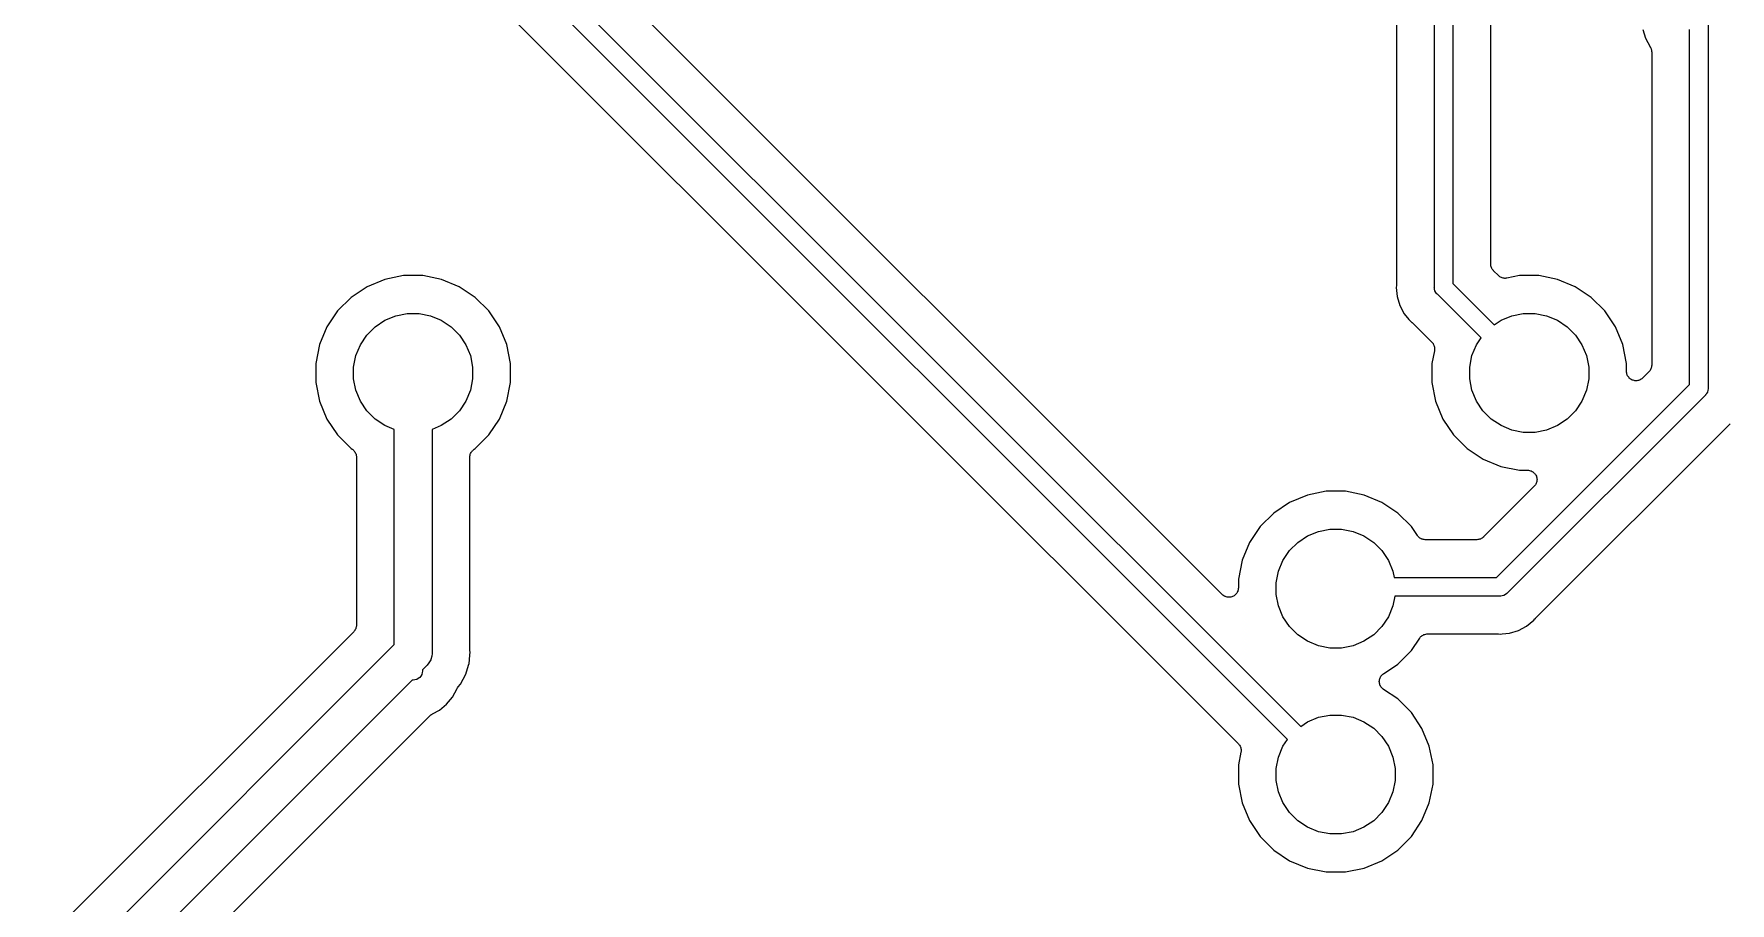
# Model space of a CAD drawing. Extents: x 0.71 to 5.18, y -2.28 to -0.62.
# Drawn here: x 3.154 to 4.052, y -1.537 to -1.077 of the extents above; entities that cross this region are included whole.
import ezdxf

# ---------------------------------------------------------------- set-up
doc = ezdxf.new("R2010")
doc.units = 0
doc.header["$MEASUREMENT"] = 0
doc.layers.add('BLACK', color=7, linetype='CONTINUOUS')

msp = doc.modelspace()

# ---------------------------------------------------------------- linework, layer by layer
at = {"layer": 'BLACK', "linetype": 'CONTINUOUS'}
for p, q in [((3.89508, -1.21124), (3.89508, -0.743177)), ((3.90492, -0.743177), (3.90492, -1.20944)), ((3.87508, -0.761541), (3.87508, -1.21001)), ((3.92492, -1.19909), (3.92492, -0.761541)), ((3.30492, -0.924403), (3.82438, -1.44386)), ((3.78288, -1.37408), (3.32639, -0.917583)), ((3.81742, -1.45082), (3.29669, -0.930092)), ((3.28342, -0.945102), (3.79138, -1.45307)), ((4.03992, -1.06704), (4.03992, -1.26476)), ((4.00544, -1.07489), (4.00686, -1.07958)), ((4.03008, -1.26296), (4.03008, -1.07494)), ((4.00686, -1.07958), (4.00924, -1.08403)), ((4.00924, -1.08403), (4.00924, -1.08403)), ((4.00924, -1.08403), (4.00937, -1.08427)), ((4.00937, -1.08427), (4.00952, -1.0845)), ((4.00952, -1.0845), (4.0096, -1.0847)), ((4.0096, -1.0847), (4.0097, -1.08489)), ((4.0097, -1.08489), (4.00978, -1.08515)), ((4.00978, -1.08515), (4.00988, -1.08541)), ((4.00988, -1.08541), (4.00992, -1.08562)), ((4.00992, -1.08562), (4.00998, -1.08583)), ((4.00998, -1.08583), (4.01001, -1.0861)), ((4.01001, -1.0861), (4.01006, -1.08636)), ((4.01006, -1.08636), (4.01006, -1.08658)), ((4.01006, -1.08658), (4.01008, -1.0868)), ((4.01008, -1.0868), (4.01008, -1.25261)), ((3.92497, -1.19954), (3.92492, -1.19909)), ((3.92501, -1.20001), (3.92497, -1.19954)), ((3.92501, -1.20003), (3.92501, -1.20001)), ((3.92502, -1.20006), (3.92501, -1.20003)), ((3.92515, -1.2005), (3.92502, -1.20006)), ((3.92528, -1.20094), (3.92515, -1.2005)), ((3.92529, -1.20097), (3.92528, -1.20094)), ((3.9253, -1.20099), (3.92529, -1.20097)), ((3.92552, -1.2014), (3.9253, -1.20099)), ((3.92573, -1.20181), (3.92552, -1.2014)), ((3.92574, -1.20183), (3.92573, -1.20181)), ((3.92576, -1.20185), (3.92574, -1.20183)), ((3.92605, -1.20221), (3.92576, -1.20185)), ((3.92634, -1.20257), (3.92605, -1.20221)), ((3.92637, -1.20261), (3.92634, -1.20257)), ((3.92639, -1.20262), (3.92637, -1.20261)), ((3.92637, -1.20261), (3.92637, -1.20261)), ((3.92637, -1.20261), (3.92637, -1.20261)), ((3.92899, -1.20523), (3.92639, -1.20262)), ((3.33033, -1.21112), (3.3219, -1.21676)), ((3.3397, -1.20724), (3.33033, -1.21112)), ((3.34965, -1.20526), (3.3397, -1.20724)), ((3.3598, -1.20526), (3.34965, -1.20526)), ((3.36975, -1.20724), (3.3598, -1.20526)), ((3.37912, -1.21112), (3.36975, -1.20724)), ((3.38755, -1.21676), (3.37912, -1.21112)), ((3.87505, -1.2105), (3.87496, -1.21148)), ((3.87496, -1.21148), (3.87544, -1.21637)), ((3.87508, -1.21008), (3.87505, -1.21029)), ((3.87505, -1.21029), (3.87505, -1.2105)), ((3.87508, -1.21001), (3.87508, -1.21008)), ((3.89505, -1.21148), (3.89508, -1.21124)), ((3.89508, -1.21172), (3.89505, -1.21148)), ((3.90492, -1.20944), (3.92674, -1.23126)), ((3.92935, -1.20552), (3.92899, -1.20523)), ((3.9297, -1.20582), (3.92935, -1.20552)), ((3.92972, -1.20583), (3.9297, -1.20582)), ((3.92974, -1.20584), (3.92972, -1.20583)), ((3.93015, -1.20606), (3.92974, -1.20584)), ((3.93056, -1.20629), (3.93015, -1.20606)), ((3.93058, -1.20629), (3.93056, -1.20629)), ((3.9306, -1.20631), (3.93058, -1.20629)), ((3.93105, -1.20644), (3.9306, -1.20631)), ((3.93149, -1.20658), (3.93105, -1.20644)), ((3.93151, -1.20658), (3.93149, -1.20658)), ((3.93154, -1.20659), (3.93151, -1.20658)), ((3.932, -1.20664), (3.93154, -1.20659)), ((3.93246, -1.20669), (3.932, -1.20664)), ((3.93248, -1.20669), (3.93246, -1.20669)), ((3.93251, -1.20669), (3.93248, -1.20669)), ((3.93297, -1.20665), (3.93251, -1.20669)), ((3.93343, -1.20661), (3.93297, -1.20665)), ((3.93348, -1.2066), (3.93343, -1.20661)), ((3.9335, -1.20659), (3.93348, -1.2066)), ((3.93348, -1.2066), (3.93348, -1.2066)), ((3.93348, -1.2066), (3.93348, -1.2066)), ((3.9402, -1.20526), (3.9335, -1.20659)), ((3.95035, -1.20526), (3.9402, -1.20526)), ((3.9603, -1.20724), (3.95035, -1.20526)), ((3.96967, -1.21112), (3.9603, -1.20724)), ((3.9781, -1.21676), (3.96967, -1.21112)), ((3.3219, -1.21676), (3.31472, -1.22393)), ((3.39472, -1.22393), (3.38755, -1.21676)), ((3.87544, -1.21637), (3.87686, -1.22106)), ((3.89512, -1.21219), (3.89508, -1.21172)), ((3.89515, -1.21245), (3.89512, -1.21219)), ((3.89543, -1.21337), (3.89515, -1.21245)), ((3.89589, -1.21423), (3.89543, -1.21337)), ((3.8963, -1.21473), (3.89589, -1.21423)), ((3.8965, -1.21498), (3.8963, -1.21473)), ((3.89669, -1.21513), (3.8965, -1.21498)), ((3.91978, -1.23822), (3.89669, -1.21513)), ((3.98528, -1.22393), (3.9781, -1.21676)), ((3.31472, -1.22393), (3.30909, -1.23236)), ((3.33465, -1.23229), (3.33981, -1.22884)), ((3.33981, -1.22884), (3.34554, -1.22647)), ((3.34554, -1.22647), (3.35162, -1.22526)), ((3.35162, -1.22526), (3.35783, -1.22526)), ((3.35783, -1.22526), (3.36391, -1.22647)), ((3.36391, -1.22647), (3.36964, -1.22884)), ((3.36964, -1.22884), (3.3748, -1.23229)), ((3.40036, -1.23236), (3.39472, -1.22393)), ((3.87686, -1.22106), (3.87918, -1.22539)), ((3.87918, -1.22539), (3.88167, -1.22843)), ((3.88167, -1.22843), (3.88167, -1.22843)), ((3.88167, -1.22843), (3.88229, -1.22919)), ((3.88229, -1.22919), (3.88305, -1.22981)), ((3.92674, -1.23126), (3.93036, -1.22884)), ((3.93036, -1.22884), (3.93609, -1.22647)), ((3.93609, -1.22647), (3.94217, -1.22526)), ((3.94217, -1.22526), (3.94838, -1.22526)), ((3.94838, -1.22526), (3.95446, -1.22647)), ((3.95446, -1.22647), (3.96019, -1.22884)), ((3.96019, -1.22884), (3.96535, -1.23229)), ((3.99091, -1.23236), (3.98528, -1.22393)), ((3.30909, -1.23236), (3.30521, -1.24174)), ((3.32681, -1.24184), (3.33026, -1.23668)), ((3.33026, -1.23668), (3.33465, -1.23229)), ((3.3748, -1.23229), (3.37919, -1.23668)), ((3.37919, -1.23668), (3.38264, -1.24184)), ((3.40424, -1.24174), (3.40036, -1.23236)), ((3.88305, -1.22981), (3.88311, -1.22986)), ((3.88311, -1.22986), (3.88325, -1.23001)), ((3.88325, -1.23001), (3.88342, -1.23014)), ((3.88342, -1.23014), (3.89374, -1.24047)), ((3.91736, -1.24184), (3.91978, -1.23822)), ((3.96535, -1.23229), (3.96974, -1.23668)), ((3.96974, -1.23668), (3.97319, -1.24184)), ((3.99479, -1.24174), (3.99091, -1.23236)), ((3.30521, -1.24174), (3.30323, -1.25168)), ((3.32444, -1.24757), (3.32681, -1.24184)), ((3.38264, -1.24184), (3.38501, -1.24757)), ((3.40622, -1.25168), (3.40424, -1.24174)), ((3.89374, -1.24047), (3.89376, -1.24048)), ((3.89376, -1.24048), (3.89376, -1.24048)), ((3.89376, -1.24048), (3.89376, -1.24049)), ((3.89376, -1.24049), (3.89379, -1.24052)), ((3.89511, -1.24498), (3.89378, -1.25168)), ((3.89379, -1.24052), (3.89408, -1.24088)), ((3.89408, -1.24088), (3.89438, -1.24124)), ((3.89438, -1.24124), (3.89439, -1.24126)), ((3.89439, -1.24126), (3.8944, -1.24128)), ((3.8944, -1.24128), (3.89462, -1.24169)), ((3.89462, -1.24169), (3.89483, -1.2421)), ((3.89483, -1.2421), (3.89484, -1.24213)), ((3.89484, -1.24213), (3.89485, -1.24215)), ((3.89485, -1.24215), (3.89498, -1.24259)), ((3.89498, -1.24259), (3.89511, -1.24304)), ((3.89511, -1.24304), (3.89512, -1.24306)), ((3.89516, -1.24452), (3.89511, -1.24498)), ((3.89512, -1.24306), (3.89512, -1.24308)), ((3.89512, -1.24308), (3.89516, -1.24355)), ((3.89516, -1.24355), (3.89521, -1.24401)), ((3.89521, -1.24406), (3.89516, -1.24452)), ((3.89521, -1.24401), (3.89521, -1.24403)), ((3.89521, -1.24403), (3.89521, -1.24406)), ((3.91499, -1.24757), (3.91736, -1.24184)), ((3.97319, -1.24184), (3.97556, -1.24757)), ((3.99677, -1.25168), (3.99479, -1.24174)), ((3.30323, -1.25168), (3.30323, -1.26183)), ((3.32323, -1.25365), (3.32444, -1.24757)), ((3.32323, -1.25986), (3.32323, -1.25365)), ((3.38501, -1.24757), (3.38622, -1.25365)), ((3.38622, -1.25365), (3.38622, -1.25986)), ((3.40622, -1.26183), (3.40622, -1.25168)), ((3.89378, -1.25168), (3.89378, -1.26183)), ((3.91378, -1.25365), (3.91499, -1.24757)), ((3.91378, -1.25986), (3.91378, -1.25365)), ((3.97556, -1.24757), (3.97677, -1.25365)), ((3.97677, -1.25365), (3.97677, -1.25986)), ((3.99677, -1.25591), (3.99677, -1.25168)), ((3.99682, -1.25639), (3.99677, -1.25591)), ((3.99686, -1.25687), (3.99682, -1.25639)), ((4.00861, -1.25614), (4.00531, -1.25945)), ((4.00891, -1.25578), (4.00861, -1.25614)), ((4.0092, -1.25543), (4.00891, -1.25578)), ((4.00922, -1.25541), (4.0092, -1.25543)), ((4.00923, -1.25539), (4.00922, -1.25541)), ((4.00945, -1.25498), (4.00923, -1.25539)), ((4.00967, -1.25458), (4.00945, -1.25498)), ((4.00968, -1.25455), (4.00967, -1.25458)), ((4.00969, -1.25453), (4.00968, -1.25455)), ((4.00983, -1.25409), (4.00969, -1.25453)), ((4.00997, -1.25365), (4.00983, -1.25409)), ((4.00998, -1.25359), (4.00997, -1.25362)), ((4.00997, -1.25362), (4.00997, -1.25365)), ((4.01003, -1.25314), (4.00998, -1.25359)), ((4.01008, -1.25268), (4.01003, -1.25314)), ((4.01008, -1.25261), (4.01008, -1.25262)), ((4.01008, -1.25262), (4.01008, -1.25262)), ((4.01008, -1.25262), (4.01008, -1.25262)), ((4.01008, -1.25262), (4.01008, -1.25268)), ((3.30323, -1.26183), (3.30521, -1.27178)), ((3.32444, -1.26594), (3.32323, -1.25986)), ((3.38622, -1.25986), (3.38501, -1.26594)), ((3.40424, -1.27178), (3.40622, -1.26183)), ((3.89378, -1.26183), (3.89576, -1.27178)), ((3.91499, -1.26594), (3.91378, -1.25986)), ((3.92796, -1.36508), (4.03008, -1.26296)), ((3.97677, -1.25986), (3.97556, -1.26594)), ((3.99687, -1.25688), (3.99686, -1.25687)), ((3.99701, -1.25735), (3.99687, -1.25688)), ((3.99687, -1.25688), (3.99687, -1.25688)), ((3.99714, -1.2578), (3.99701, -1.25735)), ((3.99715, -1.25781), (3.99714, -1.2578)), ((3.99715, -1.25782), (3.99715, -1.25781)), ((3.99737, -1.25824), (3.99715, -1.25782)), ((3.9976, -1.25867), (3.99737, -1.25824)), ((3.99761, -1.25868), (3.9976, -1.25867)), ((3.9976, -1.25867), (3.9976, -1.25867)), ((3.99791, -1.25905), (3.99761, -1.25868)), ((3.99821, -1.25942), (3.99791, -1.25905)), ((3.99822, -1.25943), (3.99821, -1.25942)), ((3.99822, -1.25944), (3.99822, -1.25943)), ((3.99859, -1.25974), (3.99822, -1.25944)), ((3.99896, -1.26005), (3.99859, -1.25974)), ((3.99897, -1.26005), (3.99896, -1.26005)), ((3.99898, -1.26006), (3.99897, -1.26005)), ((3.9994, -1.26029), (3.99898, -1.26006)), ((3.99982, -1.26052), (3.9994, -1.26029)), ((3.99983, -1.26052), (3.99982, -1.26052)), ((4.00029, -1.26067), (3.99983, -1.26052)), ((3.99983, -1.26052), (3.99983, -1.26052)), ((4.00075, -1.26081), (4.00029, -1.26067)), ((4.00076, -1.26081), (4.00075, -1.26081)), ((4.00077, -1.26081), (4.00076, -1.26081)), ((4.00124, -1.26086), (4.00077, -1.26081)), ((4.00172, -1.26091), (4.00124, -1.26086)), ((4.00173, -1.26091), (4.00172, -1.26091)), ((4.00174, -1.26091), (4.00173, -1.26091)), ((4.00221, -1.26087), (4.00174, -1.26091)), ((4.00269, -1.26083), (4.00221, -1.26087)), ((4.0027, -1.26083), (4.00269, -1.26083)), ((4.00271, -1.26082), (4.0027, -1.26083)), ((4.00316, -1.26069), (4.00271, -1.26082)), ((4.00363, -1.26056), (4.00316, -1.26069)), ((4.00364, -1.26055), (4.00363, -1.26056)), ((4.00407, -1.26033), (4.00364, -1.26055)), ((4.00364, -1.26055), (4.00364, -1.26055)), ((4.00449, -1.26011), (4.00407, -1.26033)), ((4.0045, -1.2601), (4.00449, -1.26011)), ((4.00451, -1.2601), (4.0045, -1.2601)), ((4.00488, -1.2598), (4.00451, -1.2601)), ((4.00526, -1.2595), (4.00488, -1.2598)), ((4.00527, -1.25949), (4.00526, -1.2595)), ((4.00531, -1.25945), (4.00527, -1.25949)), ((4.00527, -1.25949), (4.00527, -1.25949)), ((4.00527, -1.25949), (4.00527, -1.25949)), ((4.03992, -1.26524), (4.03985, -1.26596)), ((4.03992, -1.26476), (4.03995, -1.265)), ((4.03995, -1.265), (4.03992, -1.26524)), ((4.03992, -1.26524), (4.03992, -1.26524)), ((3.30521, -1.27178), (3.30909, -1.28115)), ((3.32681, -1.27167), (3.32444, -1.26594)), ((3.33026, -1.27683), (3.32681, -1.27167)), ((3.38264, -1.27167), (3.37919, -1.27683)), ((3.38501, -1.26594), (3.38264, -1.27167)), ((3.40036, -1.28115), (3.40424, -1.27178)), ((3.89576, -1.27178), (3.89964, -1.28115)), ((3.91736, -1.27167), (3.91499, -1.26594)), ((3.92081, -1.27683), (3.91736, -1.27167)), ((4.03831, -1.26865), (3.93365, -1.37331)), ((3.97319, -1.27167), (3.96974, -1.27683)), ((3.97556, -1.26594), (3.97319, -1.27167)), ((4.0385, -1.2685), (4.03831, -1.26865)), ((4.03865, -1.26831), (4.0385, -1.2685)), ((4.03911, -1.26775), (4.03865, -1.26831)), ((4.03865, -1.26831), (4.03865, -1.26831)), ((4.03915, -1.26768), (4.03911, -1.26775)), ((4.03957, -1.26689), (4.03915, -1.26768)), ((4.03985, -1.26596), (4.03957, -1.26689)), ((3.30909, -1.28115), (3.31472, -1.28958)), ((3.33465, -1.28122), (3.33026, -1.27683)), ((3.33981, -1.28467), (3.33465, -1.28122)), ((3.3748, -1.28122), (3.36964, -1.28467)), ((3.37919, -1.27683), (3.3748, -1.28122)), ((3.39472, -1.28958), (3.40036, -1.28115)), ((3.89964, -1.28115), (3.90528, -1.28958)), ((3.9252, -1.28122), (3.92081, -1.27683)), ((3.93036, -1.28467), (3.9252, -1.28122)), ((3.96535, -1.28122), (3.96019, -1.28467)), ((3.96974, -1.27683), (3.96535, -1.28122)), ((3.31472, -1.28958), (3.3219, -1.29676)), ((3.34472, -1.2867), (3.33981, -1.28467)), ((3.34472, -1.40058), (3.34472, -1.2867)), ((3.36964, -1.28467), (3.36472, -1.2867)), ((3.36472, -1.2867), (3.36472, -1.40423)), ((3.38755, -1.29676), (3.39472, -1.28958)), ((3.90528, -1.28958), (3.91245, -1.29676)), ((3.93609, -1.28704), (3.93036, -1.28467)), ((3.94217, -1.28825), (3.93609, -1.28704)), ((3.94838, -1.28825), (3.94217, -1.28825)), ((3.95446, -1.28704), (3.94838, -1.28825)), ((3.94866, -1.38658), (4.05158, -1.28366)), ((3.96019, -1.28467), (3.95446, -1.28704)), ((3.3219, -1.29676), (3.3225, -1.29716)), ((3.3225, -1.29716), (3.32252, -1.29717)), ((3.32252, -1.29717), (3.32252, -1.29717)), ((3.32252, -1.29717), (3.32252, -1.29717)), ((3.32252, -1.29717), (3.32256, -1.2972)), ((3.32256, -1.2972), (3.32292, -1.2975)), ((3.32292, -1.2975), (3.32327, -1.29779)), ((3.32327, -1.29779), (3.32329, -1.29781)), ((3.32329, -1.29781), (3.32331, -1.29783)), ((3.32331, -1.29783), (3.3236, -1.29819)), ((3.3236, -1.29819), (3.32389, -1.29855)), ((3.32389, -1.29855), (3.3239, -1.29857)), ((3.3239, -1.29857), (3.32392, -1.29859)), ((3.32392, -1.29859), (3.32413, -1.299)), ((3.32413, -1.299), (3.32435, -1.29941)), ((3.32435, -1.29941), (3.32435, -1.29943)), ((3.32435, -1.29943), (3.32437, -1.29946)), ((3.32437, -1.29946), (3.32449, -1.2999)), ((3.32449, -1.2999), (3.32463, -1.30035)), ((3.32463, -1.30035), (3.32463, -1.30037)), ((3.32463, -1.30037), (3.32464, -1.30039)), ((3.32464, -1.30039), (3.32468, -1.30085)), ((3.32468, -1.30085), (3.32472, -1.30132)), ((3.32472, -1.30132), (3.32472, -1.39023)), ((3.38472, -1.30125), (3.38478, -1.30079)), ((3.38472, -1.30129), (3.38472, -1.30125)), ((3.38472, -1.3013), (3.38472, -1.30129)), ((3.38472, -1.30132), (3.38472, -1.3013)), ((3.38472, -1.3013), (3.38472, -1.3013)), ((3.38472, -1.40301), (3.38472, -1.30132)), ((3.38478, -1.30079), (3.38482, -1.30032)), ((3.38482, -1.30032), (3.38483, -1.3003)), ((3.38483, -1.30028), (3.38497, -1.29983)), ((3.38483, -1.3003), (3.38483, -1.30028)), ((3.38497, -1.29983), (3.38511, -1.29939)), ((3.38511, -1.29939), (3.38512, -1.29937)), ((3.38512, -1.29937), (3.38513, -1.29935)), ((3.38513, -1.29935), (3.38535, -1.29894)), ((3.38535, -1.29894), (3.38557, -1.29853)), ((3.38557, -1.29853), (3.38559, -1.29851)), ((3.38559, -1.29851), (3.3856, -1.29849)), ((3.3856, -1.29849), (3.3859, -1.29814)), ((3.3859, -1.29814), (3.38619, -1.29778)), ((3.38619, -1.29778), (3.38621, -1.29776)), ((3.38621, -1.29776), (3.38623, -1.29774)), ((3.38623, -1.29774), (3.38659, -1.29745)), ((3.38659, -1.29745), (3.38695, -1.29716)), ((3.38695, -1.29716), (3.38755, -1.29676)), ((3.91245, -1.29676), (3.92088, -1.30239)), ((3.92088, -1.30239), (3.93025, -1.30627)), ((3.93025, -1.30627), (3.9402, -1.30825)), ((3.9402, -1.30825), (3.94443, -1.30825)), ((3.94443, -1.30825), (3.94448, -1.30825)), ((3.94448, -1.30825), (3.94449, -1.30825)), ((3.94449, -1.30825), (3.94449, -1.30825)), ((3.94449, -1.30825), (3.9445, -1.30825)), ((3.9445, -1.30825), (3.94498, -1.30831)), ((3.94498, -1.30831), (3.94546, -1.30836)), ((3.94546, -1.30836), (3.94546, -1.30836)), ((3.94546, -1.30836), (3.94547, -1.30836)), ((3.94547, -1.30836), (3.94593, -1.30851)), ((3.94593, -1.30851), (3.94639, -1.30865)), ((3.94639, -1.30865), (3.94639, -1.30865)), ((3.94639, -1.30865), (3.9464, -1.30866)), ((3.9464, -1.30866), (3.94682, -1.30889)), ((3.94682, -1.30889), (3.94724, -1.30912)), ((3.94724, -1.30912), (3.94725, -1.30912)), ((3.94725, -1.30912), (3.94726, -1.30913)), ((3.94726, -1.30913), (3.94762, -1.30943)), ((3.94762, -1.30943), (3.94799, -1.30974)), ((3.94799, -1.30974), (3.948, -1.30975)), ((3.948, -1.30975), (3.94801, -1.30975)), ((3.94801, -1.30975), (3.9483, -1.31013)), ((3.9483, -1.31013), (3.94861, -1.3105)), ((3.94797, -1.31679), (3.92114, -1.34361)), ((3.94827, -1.31642), (3.94797, -1.31679)), ((3.94858, -1.31605), (3.94827, -1.31642)), ((3.94859, -1.31603), (3.94858, -1.31604)), ((3.94858, -1.31604), (3.94858, -1.31605)), ((3.94881, -1.31561), (3.94859, -1.31603)), ((3.94861, -1.3105), (3.94861, -1.31051)), ((3.94861, -1.31051), (3.94862, -1.31051)), ((3.94862, -1.31051), (3.94884, -1.31093)), ((3.94904, -1.31519), (3.94881, -1.31561)), ((3.94884, -1.31093), (3.94906, -1.31136)), ((3.94905, -1.31517), (3.94904, -1.31518)), ((3.94904, -1.31518), (3.94904, -1.31519)), ((3.94919, -1.31471), (3.94905, -1.31517)), ((3.94906, -1.31136), (3.94906, -1.31137)), ((3.94906, -1.31137), (3.94907, -1.31138)), ((3.94907, -1.31138), (3.9492, -1.31182)), ((3.94933, -1.31426), (3.94919, -1.31471)), ((3.9492, -1.31182), (3.94934, -1.3123)), ((3.94938, -1.31376), (3.94933, -1.31424)), ((3.94933, -1.31424), (3.94933, -1.31425)), ((3.94933, -1.31425), (3.94933, -1.31426)), ((3.94934, -1.3123), (3.94934, -1.31231)), ((3.94934, -1.31231), (3.94934, -1.31232)), ((3.94934, -1.31232), (3.94939, -1.31279)), ((3.94943, -1.31329), (3.94938, -1.31376)), ((3.94939, -1.31279), (3.94943, -1.31327)), ((3.94943, -1.31327), (3.94943, -1.31328)), ((3.94943, -1.31328), (3.94943, -1.31329)), ((3.81852, -1.32529), (3.81009, -1.33093)), ((3.82789, -1.32141), (3.81852, -1.32529)), ((3.83784, -1.31943), (3.82789, -1.32141)), ((3.84799, -1.31943), (3.83784, -1.31943)), ((3.85793, -1.32141), (3.84799, -1.31943)), ((3.86731, -1.32529), (3.85793, -1.32141)), ((3.87574, -1.33093), (3.86731, -1.32529)), ((3.81009, -1.33093), (3.80291, -1.3381)), ((3.88291, -1.3381), (3.87574, -1.33093)), ((3.80291, -1.3381), (3.79728, -1.34654)), ((3.82284, -1.34646), (3.82799, -1.34302)), ((3.82799, -1.34302), (3.83373, -1.34064)), ((3.83373, -1.34064), (3.83981, -1.33943)), ((3.83981, -1.33943), (3.84602, -1.33943)), ((3.84602, -1.33943), (3.8521, -1.34064)), ((3.8521, -1.34064), (3.85783, -1.34302)), ((3.85783, -1.34302), (3.86299, -1.34646)), ((3.88609, -1.34286), (3.88291, -1.3381)), ((3.88638, -1.34322), (3.88609, -1.34286)), ((3.88667, -1.34358), (3.88638, -1.34322)), ((3.88669, -1.34359), (3.88667, -1.34358)), ((3.88671, -1.34361), (3.88669, -1.34359)), ((3.88707, -1.34391), (3.88671, -1.34361)), ((3.88742, -1.3442), (3.88707, -1.34391)), ((3.88744, -1.34422), (3.88742, -1.3442)), ((3.88746, -1.34423), (3.88744, -1.34422)), ((3.88787, -1.34445), (3.88746, -1.34423)), ((3.88828, -1.34467), (3.88787, -1.34445)), ((3.8883, -1.34468), (3.88828, -1.34467)), ((3.88832, -1.34469), (3.8883, -1.34468)), ((3.88876, -1.34483), (3.88832, -1.34469)), ((3.88921, -1.34497), (3.88876, -1.34483)), ((3.88923, -1.34497), (3.88921, -1.34497)), ((3.88925, -1.34498), (3.88923, -1.34497)), ((3.88971, -1.34503), (3.88925, -1.34498)), ((3.89018, -1.34508), (3.88971, -1.34503)), ((3.89022, -1.34508), (3.89018, -1.34508)), ((3.89023, -1.34508), (3.89022, -1.34508)), ((3.89025, -1.34508), (3.89023, -1.34508)), ((3.89023, -1.34508), (3.89023, -1.34508)), ((3.91761, -1.34508), (3.89025, -1.34508)), ((3.91807, -1.34503), (3.91761, -1.34508)), ((3.91853, -1.34499), (3.91807, -1.34503)), ((3.91855, -1.34499), (3.91853, -1.34499)), ((3.91858, -1.34498), (3.91855, -1.34499)), ((3.91902, -1.34485), (3.91858, -1.34498)), ((3.91946, -1.34472), (3.91902, -1.34485)), ((3.91949, -1.34471), (3.91946, -1.34472)), ((3.91951, -1.3447), (3.91949, -1.34471)), ((3.91992, -1.34448), (3.91951, -1.3447)), ((3.92033, -1.34427), (3.91992, -1.34448)), ((3.92035, -1.34426), (3.92033, -1.34427)), ((3.92037, -1.34424), (3.92035, -1.34426)), ((3.92073, -1.34395), (3.92037, -1.34424)), ((3.92109, -1.34366), (3.92073, -1.34395)), ((3.92113, -1.34363), (3.92109, -1.34366)), ((3.92114, -1.34361), (3.92113, -1.34363)), ((3.92113, -1.34363), (3.92113, -1.34363)), ((3.92113, -1.34363), (3.92113, -1.34363)), ((3.79728, -1.34654), (3.7934, -1.35591)), ((3.815, -1.35601), (3.81845, -1.35085)), ((3.81845, -1.35085), (3.82284, -1.34646)), ((3.86299, -1.34646), (3.86738, -1.35085)), ((3.86738, -1.35085), (3.87082, -1.35601)), ((3.7934, -1.35591), (3.79142, -1.36586)), ((3.81142, -1.36783), (3.81263, -1.36174)), ((3.81263, -1.36174), (3.815, -1.35601)), ((3.87082, -1.35601), (3.8732, -1.36174)), ((3.8732, -1.36174), (3.87386, -1.36508)), ((3.79078, -1.37293), (3.79055, -1.37335)), ((3.79101, -1.37251), (3.79078, -1.37293)), ((3.79102, -1.3725), (3.79101, -1.37251)), ((3.79116, -1.37204), (3.79102, -1.3725)), ((3.79102, -1.3725), (3.79102, -1.3725)), ((3.79131, -1.37158), (3.79116, -1.37204)), ((3.79136, -1.37109), (3.79131, -1.37157)), ((3.79131, -1.37157), (3.79131, -1.37157)), ((3.79131, -1.37157), (3.79131, -1.37158)), ((3.79142, -1.37061), (3.79136, -1.37109)), ((3.79142, -1.36586), (3.79142, -1.37054)), ((3.79142, -1.37054), (3.79142, -1.37059)), ((3.79142, -1.37059), (3.79142, -1.3706)), ((3.79142, -1.3706), (3.79142, -1.3706)), ((3.79142, -1.3706), (3.79142, -1.37061)), ((3.81142, -1.37403), (3.81142, -1.36783)), ((3.87386, -1.36508), (3.92796, -1.36508)), ((3.78325, -1.37438), (3.78288, -1.37408)), ((3.78362, -1.37469), (3.78325, -1.37438)), ((3.78363, -1.37469), (3.78362, -1.37469)), ((3.78364, -1.3747), (3.78363, -1.37469)), ((3.78406, -1.37492), (3.78364, -1.3747)), ((3.78448, -1.37515), (3.78406, -1.37492)), ((3.78449, -1.37516), (3.78448, -1.37515)), ((3.7845, -1.37516), (3.78449, -1.37516)), ((3.78496, -1.3753), (3.7845, -1.37516)), ((3.78541, -1.37544), (3.78496, -1.3753)), ((3.78542, -1.37544), (3.78541, -1.37544)), ((3.78543, -1.37544), (3.78542, -1.37544)), ((3.78591, -1.37549), (3.78543, -1.37544)), ((3.78638, -1.37554), (3.78591, -1.37549)), ((3.78639, -1.37554), (3.78638, -1.37554)), ((3.7864, -1.37554), (3.78639, -1.37554)), ((3.78689, -1.3755), (3.7864, -1.37554)), ((3.78735, -1.37545), (3.78689, -1.3755)), ((3.78736, -1.37545), (3.78735, -1.37545)), ((3.78737, -1.37545), (3.78736, -1.37545)), ((3.78784, -1.37531), (3.78737, -1.37545)), ((3.78829, -1.37518), (3.78784, -1.37531)), ((3.7883, -1.37518), (3.78829, -1.37518)), ((3.78831, -1.37517), (3.7883, -1.37518)), ((3.78874, -1.37494), (3.78831, -1.37517)), ((3.78916, -1.37473), (3.78874, -1.37494)), ((3.78917, -1.37472), (3.78916, -1.37472)), ((3.78916, -1.37472), (3.78916, -1.37473)), ((3.78955, -1.37441), (3.78917, -1.37472)), ((3.78992, -1.37412), (3.78955, -1.37441)), ((3.78993, -1.3741), (3.78992, -1.37411)), ((3.78992, -1.37411), (3.78992, -1.37412)), ((3.79024, -1.37373), (3.78993, -1.3741)), ((3.79054, -1.37337), (3.79024, -1.37373)), ((3.79055, -1.37336), (3.79054, -1.37337)), ((3.79055, -1.37335), (3.79055, -1.37336)), ((3.81263, -1.38012), (3.81142, -1.37403)), ((3.815, -1.38585), (3.81263, -1.38012)), ((3.8732, -1.38012), (3.87082, -1.38585)), ((3.87423, -1.37492), (3.8732, -1.38012)), ((3.92976, -1.37492), (3.87423, -1.37492)), ((3.93, -1.37494), (3.92976, -1.37492)), ((3.93024, -1.37492), (3.93, -1.37494)), ((3.93096, -1.37485), (3.93024, -1.37492)), ((3.93024, -1.37492), (3.93024, -1.37492)), ((3.93189, -1.37457), (3.93096, -1.37485)), ((3.93275, -1.37411), (3.93189, -1.37457)), ((3.9335, -1.3735), (3.93275, -1.37411)), ((3.93365, -1.37331), (3.9335, -1.3735)), ((3.32467, -1.39075), (3.32463, -1.39122)), ((3.32472, -1.3903), (3.32467, -1.39075)), ((3.32472, -1.39023), (3.32472, -1.39024)), ((3.32472, -1.39024), (3.32472, -1.39024)), ((3.32472, -1.39024), (3.32472, -1.39025)), ((3.32472, -1.39025), (3.32472, -1.3903)), ((3.81845, -1.39101), (3.815, -1.38585)), ((3.82284, -1.39539), (3.81845, -1.39101)), ((3.86738, -1.39101), (3.86299, -1.39539)), ((3.87082, -1.38585), (3.86738, -1.39101)), ((3.93958, -1.39314), (3.94391, -1.39082)), ((3.94391, -1.39082), (3.94771, -1.38771)), ((3.94771, -1.38771), (3.94833, -1.38695)), ((3.94833, -1.38695), (3.94838, -1.38689)), ((3.94838, -1.38689), (3.94853, -1.38675)), ((3.94853, -1.38675), (3.94866, -1.38658)), ((3.32326, -1.39376), (2.94428, -1.77274)), ((3.32355, -1.39341), (3.32326, -1.39376)), ((3.32385, -1.39305), (3.32355, -1.39341)), ((3.32386, -1.39303), (3.32385, -1.39305)), ((3.32388, -1.39301), (3.32386, -1.39303)), ((3.3241, -1.3926), (3.32388, -1.39301)), ((3.32432, -1.3922), (3.3241, -1.3926)), ((3.32433, -1.39217), (3.32432, -1.3922)), ((3.32434, -1.39215), (3.32433, -1.39217)), ((3.32448, -1.39171), (3.32434, -1.39215)), ((3.32462, -1.39127), (3.32448, -1.39171)), ((3.32463, -1.39122), (3.32462, -1.39124)), ((3.32462, -1.39124), (3.32462, -1.39127)), ((3.82799, -1.39884), (3.82284, -1.39539)), ((3.83373, -1.40121), (3.82799, -1.39884)), ((3.85783, -1.39884), (3.8521, -1.40121)), ((3.86299, -1.39539), (3.85783, -1.39884)), ((3.88291, -1.40376), (3.88733, -1.39714)), ((3.88733, -1.39714), (3.88734, -1.39713)), ((3.88734, -1.39712), (3.88737, -1.39709)), ((3.88734, -1.39713), (3.88734, -1.39712)), ((3.88734, -1.39713), (3.88734, -1.39713)), ((3.88737, -1.39709), (3.88767, -1.39673)), ((3.88767, -1.39673), (3.88797, -1.39637)), ((3.88797, -1.39637), (3.88798, -1.39636)), ((3.88798, -1.39636), (3.888, -1.39634)), ((3.888, -1.39634), (3.88836, -1.39605)), ((3.88836, -1.39605), (3.88872, -1.39576)), ((3.88872, -1.39576), (3.88874, -1.39575)), ((3.88874, -1.39575), (3.88876, -1.39573)), ((3.88876, -1.39573), (3.88917, -1.39552)), ((3.88917, -1.39552), (3.88958, -1.3953)), ((3.88958, -1.3953), (3.88961, -1.39529)), ((3.88961, -1.39529), (3.88963, -1.39528)), ((3.88963, -1.39528), (3.89008, -1.39515)), ((3.89008, -1.39515), (3.89052, -1.39502)), ((3.89052, -1.39502), (3.89054, -1.39501)), ((3.89054, -1.39501), (3.89056, -1.39501)), ((3.89056, -1.39501), (3.89103, -1.39497)), ((3.89103, -1.39497), (3.89149, -1.39492)), ((3.89149, -1.39492), (3.92853, -1.39492)), ((3.92853, -1.39492), (3.9286, -1.39492)), ((3.9286, -1.39492), (3.92881, -1.39495)), ((3.92881, -1.39495), (3.92902, -1.39495)), ((3.92902, -1.39495), (3.93, -1.39504)), ((3.93, -1.39504), (3.93098, -1.39495)), ((3.93098, -1.39495), (3.93099, -1.39494)), ((3.93099, -1.39494), (3.93489, -1.39456)), ((3.93489, -1.39456), (3.93958, -1.39314)), ((2.91575, -1.82956), (3.34472, -1.40058)), ((3.36401, -1.40857), (3.36308, -1.41031)), ((3.36405, -1.40842), (3.36401, -1.40857)), ((3.36458, -1.40668), (3.36405, -1.40842)), ((3.36472, -1.40522), (3.36458, -1.40668)), ((3.36472, -1.40423), (3.36477, -1.40472)), ((3.36477, -1.40472), (3.36472, -1.40521)), ((3.36472, -1.40521), (3.36472, -1.40522)), ((3.38429, -1.41061), (3.38448, -1.4087)), ((3.38448, -1.40869), (3.38475, -1.40595)), ((3.38448, -1.4087), (3.38448, -1.40869)), ((3.38474, -1.40322), (3.38472, -1.40301)), ((3.38474, -1.40343), (3.38474, -1.40322)), ((3.38475, -1.4035), (3.38474, -1.40343)), ((3.38487, -1.40472), (3.38475, -1.4035)), ((3.38475, -1.40595), (3.38487, -1.40472)), ((3.38475, -1.40595), (3.38475, -1.40595)), ((3.83981, -1.40243), (3.83373, -1.40121)), ((3.84602, -1.40243), (3.83981, -1.40243)), ((3.8521, -1.40121), (3.84602, -1.40243)), ((3.87574, -1.41093), (3.88291, -1.40376)), ((3.35822, -1.41797), (3.35747, -1.41858)), ((3.35884, -1.41722), (3.35822, -1.41797)), ((3.35929, -1.41636), (3.35884, -1.41722)), ((3.35957, -1.41543), (3.35929, -1.41636)), ((3.35965, -1.41471), (3.35957, -1.41543)), ((3.36145, -1.41214), (3.35965, -1.41395)), ((3.35965, -1.41395), (3.35965, -1.41471)), ((3.36183, -1.41183), (3.36145, -1.41214)), ((3.36214, -1.41145), (3.36183, -1.41183)), ((3.36308, -1.41031), (3.36214, -1.41145)), ((3.37979, -1.42147), (3.38257, -1.41626)), ((3.38257, -1.41626), (3.38405, -1.41141)), ((3.38405, -1.41141), (3.38429, -1.41061)), ((3.38405, -1.41141), (3.38405, -1.41141)), ((3.86635, -1.41819), (3.86658, -1.41777)), ((3.86658, -1.41777), (3.8668, -1.41736)), ((3.8668, -1.41736), (3.86681, -1.41735)), ((3.86681, -1.41733), (3.86712, -1.41697)), ((3.86681, -1.41735), (3.86681, -1.41733)), ((3.86712, -1.41697), (3.86742, -1.4166)), ((3.86742, -1.4166), (3.86743, -1.41659)), ((3.86743, -1.41659), (3.86744, -1.41658)), ((3.86744, -1.41658), (3.8678, -1.41629)), ((3.8678, -1.41629), (3.86817, -1.41598)), ((3.86817, -1.41598), (3.87574, -1.41093)), ((3.35423, -1.41936), (2.91575, -1.85784)), ((3.35472, -1.41941), (3.35423, -1.41936)), ((3.35569, -1.41932), (3.35472, -1.41941)), ((3.35662, -1.41904), (3.35569, -1.41932)), ((3.35747, -1.41858), (3.35662, -1.41904)), ((3.37555, -1.42838), (3.37798, -1.42383)), ((3.37798, -1.42383), (3.37801, -1.42377)), ((3.37798, -1.42383), (3.37798, -1.42383)), ((3.37798, -1.42383), (3.37798, -1.42383)), ((3.37798, -1.42383), (3.37798, -1.42383)), ((3.37801, -1.42377), (3.37827, -1.42339)), ((3.37827, -1.42339), (3.37852, -1.42301)), ((3.37852, -1.42301), (3.37979, -1.42147)), ((3.86595, -1.42009), (3.866, -1.41962)), ((3.86595, -1.42011), (3.86595, -1.42009)), ((3.86595, -1.42012), (3.86595, -1.42011)), ((3.866, -1.4206), (3.86595, -1.42012)), ((3.866, -1.41962), (3.86605, -1.41915)), ((3.86604, -1.42107), (3.866, -1.4206)), ((3.86604, -1.42108), (3.86604, -1.42107)), ((3.86604, -1.42109), (3.86604, -1.42108)), ((3.86618, -1.42155), (3.86604, -1.42109)), ((3.86605, -1.41915), (3.86606, -1.41914)), ((3.86606, -1.41912), (3.8662, -1.41867)), ((3.86606, -1.41914), (3.86606, -1.41912)), ((3.86631, -1.422), (3.86618, -1.42155)), ((3.8662, -1.41867), (3.86634, -1.41822)), ((3.86632, -1.42201), (3.86631, -1.422)), ((3.86632, -1.42203), (3.86632, -1.42201)), ((3.86654, -1.42245), (3.86632, -1.42203)), ((3.86634, -1.4182), (3.86635, -1.41819)), ((3.86634, -1.41822), (3.86634, -1.4182)), ((3.86676, -1.42287), (3.86654, -1.42245)), ((3.86677, -1.42288), (3.86676, -1.42287)), ((3.86678, -1.42289), (3.86677, -1.42288)), ((3.86707, -1.42326), (3.86678, -1.42289)), ((3.86737, -1.42363), (3.86707, -1.42326)), ((3.86738, -1.42364), (3.86737, -1.42363)), ((3.86739, -1.42365), (3.86738, -1.42364)), ((3.86775, -1.42395), (3.86739, -1.42365)), ((3.86812, -1.42426), (3.86775, -1.42395)), ((3.86814, -1.42427), (3.86812, -1.42426)), ((3.86814, -1.42428), (3.86814, -1.42427)), ((3.86814, -1.42427), (3.86814, -1.42427)), ((3.86817, -1.4243), (3.86814, -1.42428)), ((3.87574, -1.42935), (3.86817, -1.4243)), ((3.36488, -1.4373), (3.36864, -1.43529)), ((3.36864, -1.43529), (3.37243, -1.43218)), ((3.37243, -1.43218), (3.37555, -1.42838)), ((3.88291, -1.43653), (3.87574, -1.42935)), ((3.16942, -1.63245), (3.3637, -1.43817)), ((3.3637, -1.43817), (3.36375, -1.43812)), ((3.36375, -1.43812), (3.36392, -1.43799)), ((3.36392, -1.43799), (3.36407, -1.43784)), ((3.36407, -1.43784), (3.3643, -1.43769)), ((3.3643, -1.43769), (3.36452, -1.43751)), ((3.36452, -1.43751), (3.36471, -1.43741)), ((3.36471, -1.43741), (3.36488, -1.4373)), ((3.82438, -1.44386), (3.82799, -1.44144)), ((3.82799, -1.44144), (3.83373, -1.43907)), ((3.83373, -1.43907), (3.83981, -1.43786)), ((3.83981, -1.43786), (3.84602, -1.43786)), ((3.84602, -1.43786), (3.8521, -1.43907)), ((3.8521, -1.43907), (3.85783, -1.44144)), ((3.85783, -1.44144), (3.86299, -1.44489)), ((3.86299, -1.44489), (3.86738, -1.44928)), ((3.88855, -1.44496), (3.88291, -1.43653)), ((3.89243, -1.45433), (3.88855, -1.44496)), ((3.79138, -1.45307), (3.7914, -1.45308)), ((3.7914, -1.45308), (3.7914, -1.45308)), ((3.7914, -1.45308), (3.7914, -1.45308)), ((3.7914, -1.45308), (3.79143, -1.45312)), ((3.79143, -1.45312), (3.79172, -1.45348)), ((3.79172, -1.45348), (3.79201, -1.45384)), ((3.79201, -1.45384), (3.79203, -1.45386)), ((3.79203, -1.45386), (3.79204, -1.45388)), ((3.79204, -1.45388), (3.79225, -1.45429)), ((3.815, -1.45444), (3.81742, -1.45082)), ((3.86738, -1.44928), (3.87082, -1.45444)), ((3.79275, -1.45758), (3.79142, -1.46428)), ((3.79225, -1.45429), (3.79247, -1.4547)), ((3.79247, -1.4547), (3.79248, -1.45472)), ((3.79248, -1.45472), (3.79249, -1.45475)), ((3.79249, -1.45475), (3.79262, -1.45519)), ((3.79262, -1.45519), (3.79275, -1.45564)), ((3.79275, -1.45564), (3.79275, -1.45566)), ((3.79275, -1.45566), (3.79276, -1.45568)), ((3.7928, -1.45712), (3.79275, -1.45758)), ((3.79276, -1.45568), (3.7928, -1.45615)), ((3.7928, -1.45615), (3.79285, -1.45661)), ((3.79285, -1.45666), (3.7928, -1.45712)), ((3.79285, -1.45661), (3.79284, -1.45663)), ((3.79284, -1.45663), (3.79285, -1.45666)), ((3.81142, -1.46625), (3.81263, -1.46017)), ((3.81263, -1.46017), (3.815, -1.45444)), ((3.87082, -1.45444), (3.8732, -1.46017)), ((3.8732, -1.46017), (3.87441, -1.46625)), ((3.89441, -1.46428), (3.89243, -1.45433)), ((3.79142, -1.46428), (3.79142, -1.47443)), ((3.81142, -1.47246), (3.81142, -1.46625)), ((3.87441, -1.46625), (3.87441, -1.47246)), ((3.89441, -1.47443), (3.89441, -1.46428)), ((3.79142, -1.47443), (3.7934, -1.48438)), ((3.81263, -1.47854), (3.81142, -1.47246)), ((3.815, -1.48427), (3.81263, -1.47854)), ((3.8732, -1.47854), (3.87082, -1.48427)), ((3.87441, -1.47246), (3.8732, -1.47854)), ((3.89243, -1.48438), (3.89441, -1.47443)), ((3.7934, -1.48438), (3.79728, -1.49375)), ((3.81845, -1.48943), (3.815, -1.48427)), ((3.82284, -1.49382), (3.81845, -1.48943)), ((3.86738, -1.48943), (3.86299, -1.49382)), ((3.87082, -1.48427), (3.86738, -1.48943)), ((3.88855, -1.49375), (3.89243, -1.48438)), ((3.79728, -1.49375), (3.80291, -1.50218)), ((3.82799, -1.49727), (3.82284, -1.49382)), ((3.83373, -1.49964), (3.82799, -1.49727)), ((3.85783, -1.49727), (3.8521, -1.49964)), ((3.86299, -1.49382), (3.85783, -1.49727)), ((3.88291, -1.50218), (3.88855, -1.49375)), ((3.80291, -1.50218), (3.81009, -1.50935)), ((3.83981, -1.50085), (3.83373, -1.49964)), ((3.84602, -1.50085), (3.83981, -1.50085)), ((3.8521, -1.49964), (3.84602, -1.50085)), ((3.87574, -1.50935), (3.88291, -1.50218)), ((3.81009, -1.50935), (3.81852, -1.51499)), ((3.81852, -1.51499), (3.82789, -1.51887)), ((3.85793, -1.51887), (3.86731, -1.51499)), ((3.86731, -1.51499), (3.87574, -1.50935)), ((3.82789, -1.51887), (3.83784, -1.52085)), ((3.83784, -1.52085), (3.84799, -1.52085)), ((3.84799, -1.52085), (3.85793, -1.51887))]:
    msp.add_line(p, q, dxfattribs=at)

doc.saveas('drawing.dxf')
